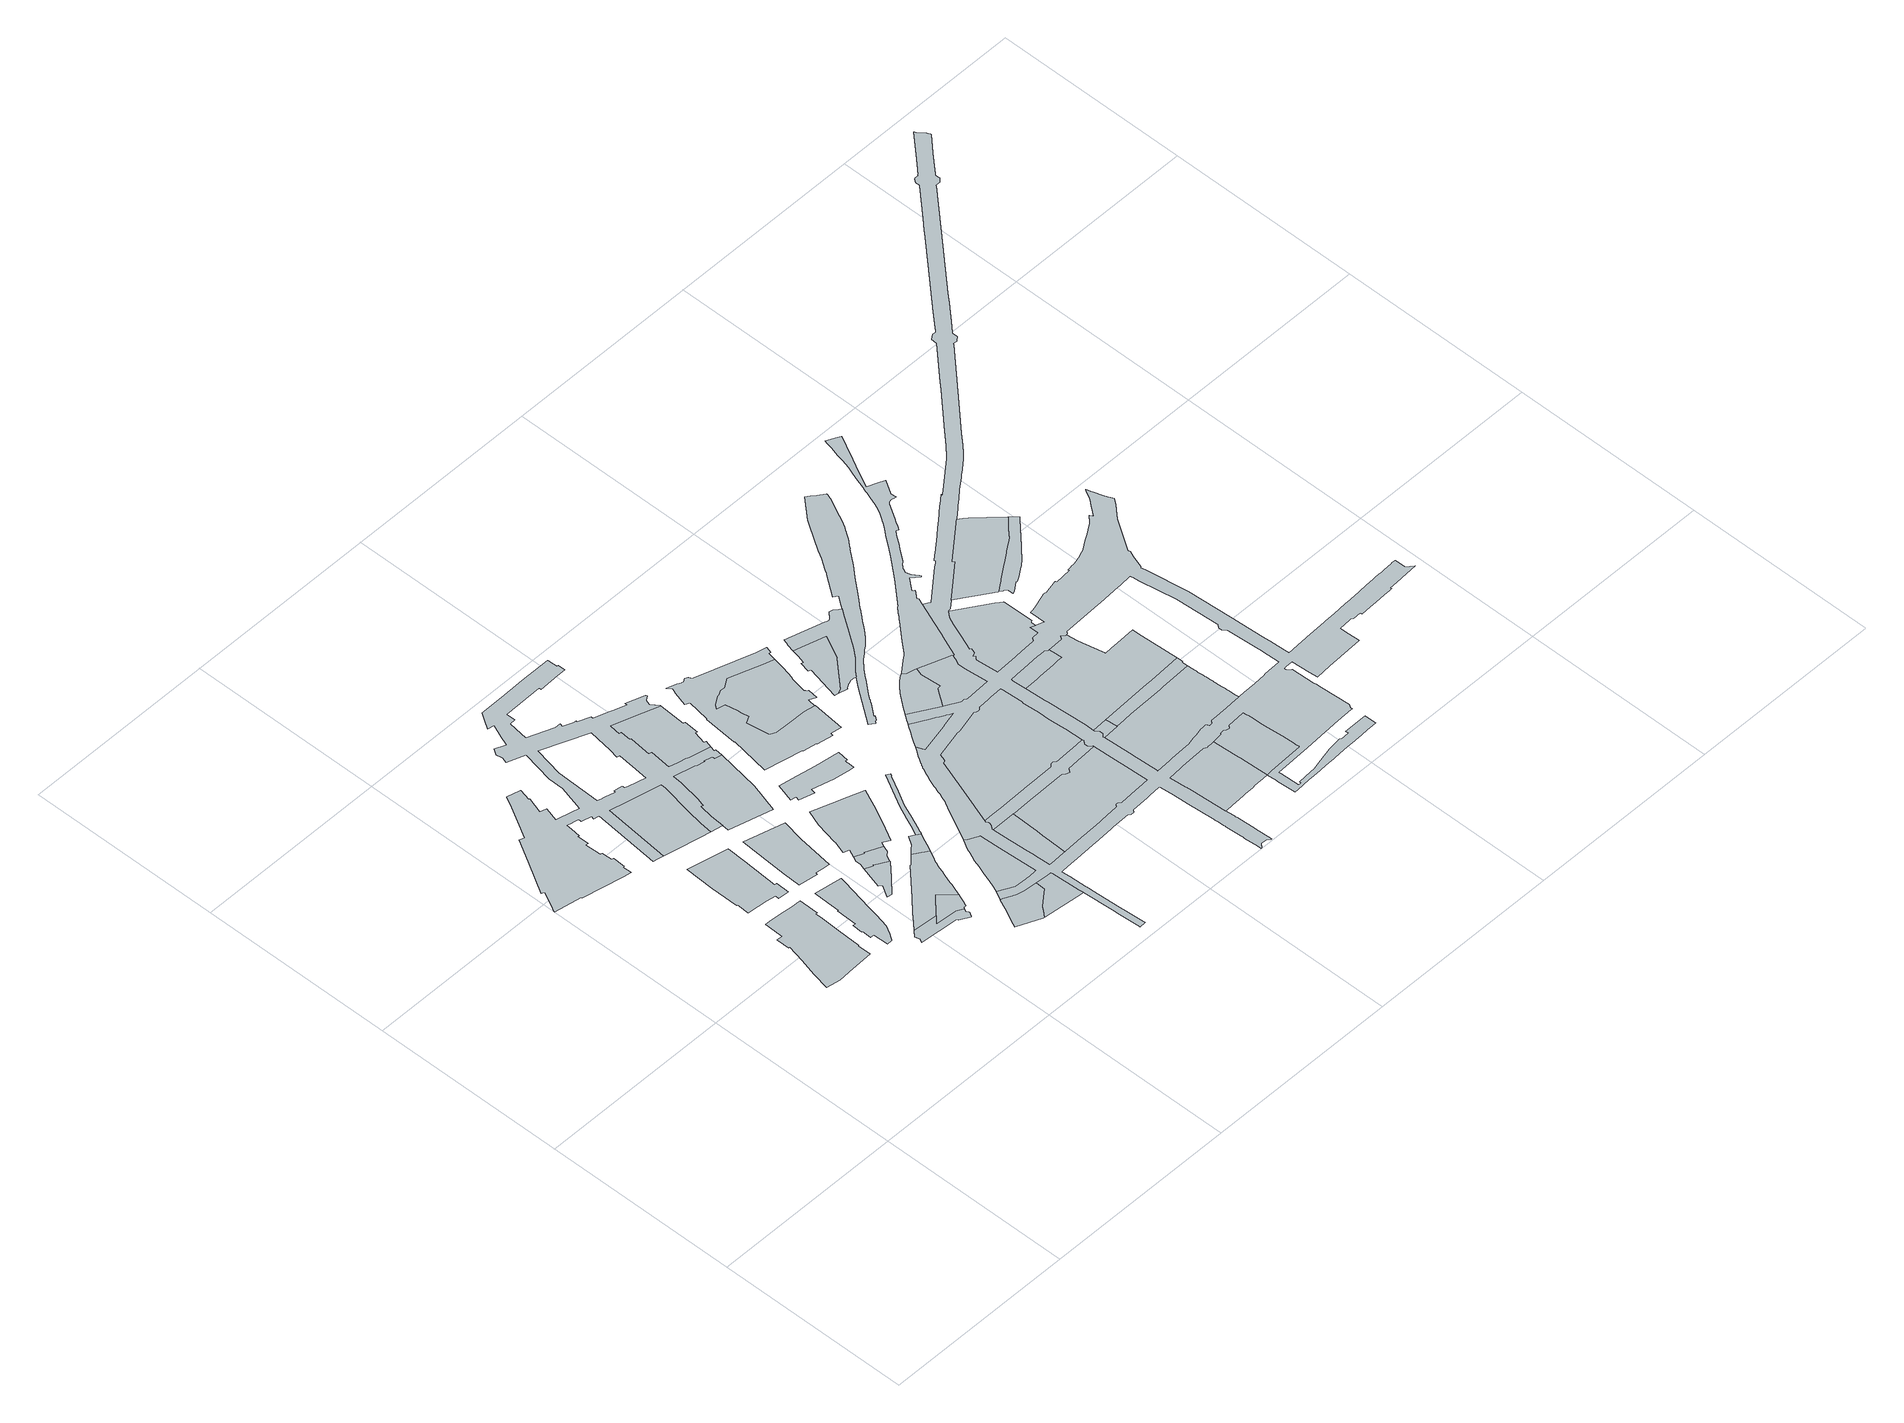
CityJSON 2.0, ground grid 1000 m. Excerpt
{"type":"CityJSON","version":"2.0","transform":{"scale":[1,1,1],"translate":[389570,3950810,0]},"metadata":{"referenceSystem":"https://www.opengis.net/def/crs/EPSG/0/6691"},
"CityObjects":{
"object1":{"type":"GenericCityObject","attributes":{"class":"10","urbanPlanType":"21","prefecture":"13","city":"13100"},"geometry":[{"type":"MultiSurface","lod":"0","boundaries":[[[0,1,2,3,4,5,6,7,8,9,10,11,12,13,14,15,16,17,18,19,20]]]}]},
"object2":{"type":"GenericCityObject","attributes":{"class":"10","urbanPlanType":"21","prefecture":"13","city":"13100"},"geometry":[{"type":"MultiSurface","lod":"0","boundaries":[[[21,22,23,24,25,26,27,28,29,30,31,32,33,34,35]]]}]},
"object3":{"type":"GenericCityObject","attributes":{"class":"10","urbanPlanType":"21","prefecture":"13","city":"13100"},"geometry":[{"type":"MultiSurface","lod":"0","boundaries":[[[36,37,38,39,40,41,42,43,44,45,46,47,48,49,50,51,52,53,54]]]}]},
"object4":{"type":"GenericCityObject","attributes":{"class":"10","urbanPlanType":"21","prefecture":"13","city":"13100"},"geometry":[{"type":"MultiSurface","lod":"0","boundaries":[[[55,56,57,58,59,60,61,62,63,64,65,66,67,68,69,70,71,72,73,74,75,76,77]]]}]},
"object5":{"type":"GenericCityObject","attributes":{"class":"10","urbanPlanType":"21","prefecture":"13","city":"13100"},"geometry":[{"type":"MultiSurface","lod":"0","boundaries":[[[78,79,80,81,82,83,84,85,86,87,88]]]}]},
"object6":{"type":"GenericCityObject","attributes":{"class":"10","urbanPlanType":"21","prefecture":"13","city":"13100"},"geometry":[{"type":"MultiSurface","lod":"0","boundaries":[[[89,90,91,92,93,94,95,96,97,98,99,100,101,102,103,104,105,106,107,108,109,110,111,112,113,114,115,116,117,118,119,120,121,122,123,124,125,126,127,128,129,130,131,132,133,134,135,136,137,138,139,140,141,142,143,144,145,146,147,148,149,150,151,152,153,154,155,156,85,84,83,82,81,80,79,78,88,157,158,159,160,161,162,163,164,165,166,167,168,169,170,171,172,173,174,175,176,177,178,179,180,181,182,183,184,185,186,187,188,189,190,191,192,193,194,195,196,197,198,199,200,201,202,203,204,205,206,207,208,209,210,211,212,213,214,215,216],[217,218,219,220,221,222,223,224,225,226,227,228,229,230,231,232,233,234,235,236]]]}]},
"object7":{"type":"GenericCityObject","attributes":{"class":"10","urbanPlanType":"21","prefecture":"13","city":"13100"},"geometry":[{"type":"MultiSurface","lod":"0","boundaries":[[[237,238,239,240,241,242,243,244,245,246]]]}]},
"object8":{"type":"GenericCityObject","attributes":{"class":"11","urbanPlanType":"21","prefecture":"13","city":"13100"},"geometry":[{"type":"MultiSurface","lod":"0","boundaries":[[[247,77,76,75,74,248,249,250,251,252,253,254,255,256,257,258]]]}]},
"object9":{"type":"GenericCityObject","attributes":{"class":"10","urbanPlanType":"21","prefecture":"13","city":"13100"},"geometry":[{"type":"MultiSurface","lod":"0","boundaries":[[[259,260,261,262,263,264,265,266,267,268,269,270,271]]]}]},
"object10":{"type":"GenericCityObject","attributes":{"class":"10","urbanPlanType":"21","prefecture":"13","city":"13100"},"geometry":[{"type":"MultiSurface","lod":"0","boundaries":[[[272,273,274,275,276,277,278,279,280,281,56,55,77,247,258,282,283,284,285,286,287,288,289,290,291,292,293,294,295,296]]]}]},
"object11":{"type":"GenericCityObject","attributes":{"class":"10","urbanPlanType":"21","prefecture":"13","city":"13100"},"geometry":[{"type":"MultiSurface","lod":"0","boundaries":[[[297,298,299,300,301,302,263,262,261,260,259,271,303,304,305]]]}]},
"object12":{"type":"GenericCityObject","attributes":{"class":"5","urbanPlanType":"21","prefecture":"13","city":"13100"},"geometry":[{"type":"MultiSurface","lod":"0","boundaries":[[[306,307,308,309,310,311,312,313,314,315,316,317,318,319,320,321,322,323,324,325,326,327,328,329,330,331,332,333,334,335,336,337,338,339,340,341]]]}]},
"object13":{"type":"GenericCityObject","attributes":{"class":"10","urbanPlanType":"21","prefecture":"13","city":"13100"},"geometry":[{"type":"MultiSurface","lod":"0","boundaries":[[[171,170,169,168,167,166,165,164,163,162,161,160,159,158,157,342,343,344,172]]]}]},
"object14":{"type":"GenericCityObject","attributes":{"class":"5","urbanPlanType":"21","prefecture":"13","city":"13100"},"geometry":[{"type":"MultiSurface","lod":"0","boundaries":[[[345,346,347,348,349,341,340,339,338,337,336,350,351,352]]]}]},
"object15":{"type":"GenericCityObject","attributes":{"class":"10","urbanPlanType":"21","prefecture":"13","city":"13100"},"geometry":[{"type":"MultiSurface","lod":"0","boundaries":[[[353,354,355,356,357,358,359,360,361,362,363,364,365,300,299,298,297,305]]]}]},
"object16":{"type":"GenericCityObject","attributes":{"class":"10","urbanPlanType":"21","prefecture":"13","city":"13100"},"geometry":[{"type":"MultiSurface","lod":"0","boundaries":[[[366,367,368,274,273,272,296,369,370,371,372,373]]]}]},
"object17":{"type":"GenericCityObject","attributes":{"class":"9","urbanPlanType":"21","prefecture":"13","city":"13100"},"geometry":[{"type":"MultiSurface","lod":"0","boundaries":[[[374,375,376,377,378,379,380,381,382,383,384,385,386,387,388,389,390,391,392,393,394,395,396,397,398,399,400,401,402,403,404,405,406,407,408]]]}]},
"object18":{"type":"GenericCityObject","attributes":{"class":"10","urbanPlanType":"21","prefecture":"13","city":"13100"},"geometry":[{"type":"MultiSurface","lod":"0","boundaries":[[[190,189,188,187,186,185,184,183,182,181,180,179,178,177,176,175,409,410,411,412,413,414,191]]]}]},
"object19":{"type":"GenericCityObject","attributes":{"class":"10","urbanPlanType":"21","prefecture":"13","city":"13100"},"geometry":[{"type":"MultiSurface","lod":"0","boundaries":[[[415,416,417,418,419,420,421,422,423,424,425,426,427,428,429,430,431,432]]]}]},
"object20":{"type":"GenericCityObject","attributes":{"class":"10","urbanPlanType":"21","prefecture":"13","city":"13100"},"geometry":[{"type":"MultiSurface","lod":"0","boundaries":[[[433,434,435,436,437,438,373,372,439,440,441,442,443,444,445,446,447,448]]]}]},
"object21":{"type":"GenericCityObject","attributes":{"class":"9","urbanPlanType":"21","prefecture":"13","city":"13100"},"geometry":[{"type":"MultiSurface","lod":"0","boundaries":[[[449,450,451,452,453,454,455,456,457,458,459,460,461,462,463,464,465,466,467,468,469,470,471]]]}]},
"object22":{"type":"GenericCityObject","attributes":{"class":"10","urbanPlanType":"21","prefecture":"13","city":"13100"},"geometry":[{"type":"MultiSurface","lod":"0","boundaries":[[[472,473,474,475,476,477,478,479,480,481,482,483,484,485,486,487,488,489,490,491,492,493,494,495,496,497,498,499,500,501,502,503,504,505,506,507,508,509,510,511,512,513,514,515,516,517,518,519,520,521,522,523,524]]]}]},
"object23":{"type":"GenericCityObject","attributes":{"class":"10","urbanPlanType":"21","prefecture":"13","city":"13100"},"geometry":[{"type":"MultiSurface","lod":"0","boundaries":[[[512,511,510,509,508,507,506,505,504,503,502,501,500,499,498,497,496,495,494,493,525,526,527,528,529,530,531,532,533,513]]]}]},
"object24":{"type":"GenericCityObject","attributes":{"class":"9","urbanPlanType":"21","prefecture":"13","city":"13100"},"geometry":[{"type":"MultiSurface","lod":"0","boundaries":[[[534,535,536,537,538,539,540,541,542,543,544,545,546,547,548,549,550,551,552,553,554,555,556,557,558,559,560,561,562,563,462,461,460,459,458,564,565,566,567,568,569,570,571,572,573,574,575,576]]]}]},
"object25":{"type":"GenericCityObject","attributes":{"class":"11","urbanPlanType":"21","prefecture":"13","city":"13100"},"geometry":[{"type":"MultiSurface","lod":"0","boundaries":[[[577,578,579,580,581,582,583,584,585,586,587,588,589,590,591,576,575,574,573,572,571,570,569,568,567,566,565,564,458,457,456,455,454,453,452,451,450,449,471]]]}]},
"object26":{"type":"GenericCityObject","attributes":{"class":"9","urbanPlanType":"21","prefecture":"13","city":"13100"},"geometry":[{"type":"MultiSurface","lod":"0","boundaries":[[[592,593,594,595,596,597,598,599,600,601,602,603,604,605,606,607,608,609,610,611,612,613,614,615,616,617,618,619,620,621,622,623,624,625,556,555,554,553,552,551,550,549,548,547,546,545,544,543,542,541,540,539,538]]]}]},
"object27":{"type":"GenericCityObject","attributes":{"class":"9","urbanPlanType":"21","prefecture":"13","city":"13100"},"geometry":[{"type":"MultiSurface","lod":"0","boundaries":[[[626,627,628,629,630,631,632,633,634,635,636,637,638,639,640,641,642,643]]]}]},
"object28":{"type":"GenericCityObject","attributes":{"class":"10","urbanPlanType":"21","prefecture":"13","city":"13100"},"geometry":[{"type":"MultiSurface","lod":"0","boundaries":[[[644,645,646,647,648,649,650,651,652,653,654,655]]]}]},
"object29":{"type":"GenericCityObject","attributes":{"class":"10","urbanPlanType":"21","prefecture":"13","city":"13100"},"geometry":[{"type":"MultiSurface","lod":"0","boundaries":[[[656,657,658,659,660,661,662,663,664,665,666,667,668,669,670,671,672,673,674,675,676,677,678,679,680,681,682,683,684]]]}]},
"object30":{"type":"GenericCityObject","attributes":{"class":"10","urbanPlanType":"21","prefecture":"13","city":"13100"},"geometry":[{"type":"MultiSurface","lod":"0","boundaries":[[[685,686,687,688,648,647,646,645,644,655,689,690,691,692,693,694,695,696,697,698,699,700,701,702,703,704,705,706,707,708,709,710,711,712,713,714,715,716,717,718,719]]]}]},
"object31":{"type":"GenericCityObject","attributes":{"class":"9","urbanPlanType":"21","prefecture":"13","city":"13100"},"geometry":[{"type":"MultiSurface","lod":"0","boundaries":[[[720,721,722,723,684,683,682,681,680,679,678,677,724,725,726,727,728,729,730,731,732,733,734,735,736]]]}]},
"object32":{"type":"GenericCityObject","attributes":{"class":"11","urbanPlanType":"21","prefecture":"13","city":"13100"},"geometry":[{"type":"MultiSurface","lod":"0","boundaries":[[[737,738,739,740,741,742,743,744,745,746,747,748,749,750,751,752,753,754,755,756,757,758,759,760,761,762,763,764,765,766,767,768,769,770,771,772,773]]]}]},
"object33":{"type":"GenericCityObject","attributes":{"class":"9","urbanPlanType":"21","prefecture":"13","city":"13100"},"geometry":[{"type":"MultiSurface","lod":"0","boundaries":[[[774,775,776,777,778,779,780,781,782]]]}]},
"object34":{"type":"GenericCityObject","attributes":{"class":"5","urbanPlanType":"21","prefecture":"13","city":"13100"},"geometry":[{"type":"MultiSurface","lod":"0","boundaries":[[[783,784,785,786,787,788,789,790,791,792,793,794,795,713,712,711,710,709,708,707,706,796,797,798,799,800,801,802,803,804,805,806,807,808,809,810,811,812,813,814,815,816,817,818,819,820,821,822,823,824,825,826,827,828,829,830,831,832,833,834,835,836,837,838,839,840,841,842,843,844,845,846,847,848,849,850,851,852,853,854,855,856,857,858,859,860,861,862,863,864,865,866]]]}]},
"object35":{"type":"GenericCityObject","attributes":{"class":"10","urbanPlanType":"21","prefecture":"13","city":"13100"},"geometry":[{"type":"MultiSurface","lod":"0","boundaries":[[[867,868,869,870,871,872,873,874,875,876,877,878,879,880,881,882,883,884,885,886,887,888]]]}]},
"object36":{"type":"GenericCityObject","attributes":{"class":"11","urbanPlanType":"21","prefecture":"13","city":"13100"},"geometry":[{"type":"MultiSurface","lod":"0","boundaries":[[[889,890,891,892,893,894,895,896,897,898,899,900,901,902,903,904,905,906,907,908,909,910,911,912,913,914,915,782,781,916,917,918,919,920,921,922,923,924,925,926,927,928,929,930,931,932,933,934,935,936]]]}]},
"object37":{"type":"GenericCityObject","attributes":{"class":"9","urbanPlanType":"21","prefecture":"13","city":"13100"},"geometry":[{"type":"MultiSurface","lod":"0","boundaries":[[[937,938,939,940,941,942,943,944,945,946,947,948,949,950,951,952,953,954,955,956,957,958,959,773,772,771,770,769,768]]]}]},
"object38":{"type":"GenericCityObject","attributes":{"class":"11","urbanPlanType":"21","prefecture":"13","city":"13100"},"geometry":[{"type":"MultiSurface","lod":"0","boundaries":[[[960,961,962,963,964,965,775,774,782,915,914,913,912,911,910,909]]]}]},
"object39":{"type":"GenericCityObject","attributes":{"class":"11","urbanPlanType":"21","prefecture":"13","city":"13100"},"geometry":[{"type":"MultiSurface","lod":"0","boundaries":[[[966,967,968,969,970,888,887,886,885,884,883,882,881,880,879,878,877,971,972,973,776,775,965,964,963,962,974,975,976,977,978,979,980,981,982,983,984]]]}]},
"object40":{"type":"GenericCityObject","attributes":{"class":"11","urbanPlanType":"21","prefecture":"13","city":"13100"},"geometry":[{"type":"MultiSurface","lod":"0","boundaries":[[[985,986,987,988,989,990,991,992,993,994,995,996,997,998,999,1000,1001,1002,1003,1004,1005,1006,1007,1008,1009,1010,1011,1012,1013,1014,1015,1016,1017,1018,1019,1020,1021]]]}]},
"object41":{"type":"GenericCityObject","attributes":{"class":"5","urbanPlanType":"21","prefecture":"13","city":"13100"},"geometry":[{"type":"MultiSurface","lod":"0","boundaries":[[[1022,1023,1024,1025,1026,1027,1028,1029,1030,1031,1032,1033,1034,1035,1036,1037,1038,1039,1040,1041,1042,1043,1044,1045,1046,1047,1048,1049,1050,1051,1052,1053,1054,1055,1056,1057,1058,1059,1060,1061,1062,1063,1064,1065,1066,1067,1068,1069,1070,1071,1072,1073,658,657,656,684,723,722,721,720,736,1074,1075,1076,1077,1078,1079,1080,1081,1082,1083,1084,1085,1086,1087,1088,1089,1090,1091,1092,1093,1094,1095,1096,1097,1098,1099,1100,1101,1102,1103,1104,1105,1106,1107,1108,1109,1110,1111,1112,1113,1114,1115,1116,1117,1118,1119,1120,1121,1122,1123,1124,1125,1126,1127,1128,1129,1130,1131,1132,1133,1134,1135,1136,1137,1138,1139,1140,1141,1142,1143,1144,1145,1146,1147]]]}]},
"object42":{"type":"GenericCityObject","attributes":{"class":"11","urbanPlanType":"21","prefecture":"13","city":"13100"},"geometry":[{"type":"MultiSurface","lod":"0","boundaries":[[[1148,1149,1150,1151,1152,1153,1154,1155,1156,1157,1158,1159,1160,1161,1162,1163,1164,1165,1166,1167,1168,1169,1170,1171,1172,1173,1174,1175,1176,1177,1178,1179,1180,1181,1182,1183,1184,1185,1186,1187,1188]]]}]},
"object43":{"type":"GenericCityObject","attributes":{"class":"9","urbanPlanType":"21","prefecture":"13","city":"13100"},"geometry":[{"type":"MultiSurface","lod":"0","boundaries":[[[1189,1188,1187,1186,1185,1184,1183,1182,1181,1180,1179,1178,1177,1176,1175,1174,1173,1172,1171,1190,1191,1192,1193,1194,1195,1196,1197,1198,1199,1200,1201,1202,1203,1204,1205,1206,1207,1208,1209,1210,1211,1212,1213]]]}]},
"object44":{"type":"GenericCityObject","attributes":{"class":"10","urbanPlanType":"21","prefecture":"13","city":"13100"},"geometry":[{"type":"MultiSurface","lod":"0","boundaries":[[[1214,1215,1216,1217,1218,1219,1220,1221,1222,1223,1224,1225,1226,1227,1228,1229,1230,1231,1232,1233,1234,1235,1236,1237,1238,1239,1240,1241,1242,1243,1244,1245,1246,1247,1248,1249,1250,1251,1252,1253,1254,1255,1256,1257,1258,1259,1260,1261,1262,1263,1264,1265,1266,1267,1268,1269,1270,1271,1272,1273,1274,1275,1276,1277,1278,1279,1280,1281,1282,1283,1284,1285,1286,1287,1288,1289,1290,1291,1292,1293,1294,1295,1296,1297,1298,1299,1081,1080,1079,1078,1077,1076,1075,1074,736,735,734,733,732,731,730,729,728,727,726,725,724,677,676,1300,1301,1302,1303,638,637,636,635,634,633,632,631,630,629,628,627,626,643,1304,1305,1306,1307,1308,1309,1310,1311,1312,1313,1314,1315,1316,1317,1318,1319,1320,1321,1322,1323,1324,1325,1326,1327,1328,1329,1330,1331,1332,1333,1334,1335,390,389,388,387,386,385,384,383,382,381,380,379,378,377,376,375,374,408,1336,1337,325,324,323,322,321,320,319,318,317,316,315,314,313,312,311,310,309,308,307,306,341,349,348,347,346,345,352,1338,1339,1340,1341,1342,1343,1344,1345,1346,1347,1348,1349,1350,1351,1352,1353,1354,1355,1356,1357,1358,1359,1360,1361,1362,1363,1364,1365,1366,1367,1368,1369,1370,1371,1372,1373,1374,1375,1376,1377,1378,1379,1380,1381,1382,1383,1384,1385,1386,1387,1388,1389,1390,1391,1392,1393,1394,1395,1396,1397,1398,1399,1400,1401,1402,1403,1404,1405,1406,754,753,752,751,750,749,748,747,746,745,744,743,742,741,740,739,738,737,773,959,958,957,956,955,954,953,952,951,950,949,948,947,946,945,944,943,942,941,940,939,938,937,768,1407,1408,1409,1410,1411,1412,1413,1414,1415,1416,1417,1418,1419,1420,1421,1422,1423,1424,1425,1426,1427,1428,1429,1430,1431,1432,1433,1434,1435,1436,1437,1438,1439,1440,1441,1442,1443,1444,1445,1446,1447,1448,1449,1450,1451,1452,1453,1454,1455,1456,1457,1458,1459,1460,1461,1462,1463,1464,1465,1466,1467,1468,1469,1470,1471,1472,1473,1474,1475,1476,1477,1478,1479,1480,1481,1482,1483,1484,1485,1486,1487,1488,1489,1490,1491,1492,1493,1494,1495,1496,1497,1498,1499,1500,1501,1502,1503,1504,1505,1506,1507,1508,1509,1510,1511,1512,1513,1514,1515,1516,1517,1518,1519,1520,1521,1522,1523,1524,1525,1526,1527,1528,1529,1530,1531,1532,1533,1534,1535,1536,1537,1538,1539,1540,1541,1542,1543,1544,1545,1546,1547,1548,1549,1550,1551,1552,1553,1554,1555,1556,1557,1558,1559,1560,1561,1562,1563,1564,1565,1566,1567,1568,1569,1570,1571,1572,1573,1574,1575,1576,1577,1578,1579,1580,1581,1582,1583,1584,1585,1586,1587,1588,1589,1021,1020,1019,1018,1017,1016,1015,1014,1013,1012,1011,1010,1009,1008,1007,1006,1005,1004,1003,1002,1001,1000,999,998,997,996,995,994,993,992,991,1590,1591,1592,1167,1166,1165,1164,1163,1162,1161,1160,1159,1158,1157,1156,1155,1154,1593,1594,1595,1596,1597,1598,1599,1600,1601,1602,1603,1604,1605,1606,1607,1608,1609,1610,1611,1612,1613,1614,1615,1616,1617,1618,1619,1620,1621,1622,1623,1624,1625,1626,1627,1628,1629,1630,1631,1632,1633,1634,1635,1636,1637,1638,1639,1640,1641,1642,1643,1644,1645,1646,1647,1648,1649,1650,1651,1652,1653,1654,1655,1656,1657,1658,1659,1660,1661],[1662,1663,1664,1665,1666,1667,1668,1669,1670,1671,1672,1673,1674,1675,1676,1677,1678,1679,1680,1681,1682,1683,1684,1685,1686,1687,1688,1689,1690,1691,1692,936,935,934,933,932,931,930,929,928,927,926,925,924,923,922,921,920,919,918,917,916,781,780,779,778,777,776,973,972,971,877,876,875,874,873,872,871,870,869,868,867,888,970,969,968,967,966,984],[591,590,589,588,587,586,585,584,583,582,581,580,579,578,577,471,470,469,468,467,466,465,464,463,462,563,562,561,560,559,558,557,556,625,624,623,622,621,620,619,618,617,616,615,614,613,612,611,610,609,608,607,606,605,604,603,602,601,600,599,598,597,596,595,594,593,592,538,537,536,535,534,576]]]}]}
},
"vertices":[
[709,1224,0],[658,1228,0],[598,1233,0],[562,1236,0],[560,1137,0],[531,1139,0],[529,1072,0],[536,1072,0],[515,980,0],[492,888,0],[471,797,0],[543,784,0],[629,790,0],[741,796,0],[739,865,0],[743,865,0],[747,988,0],[751,1083,0],[752,1122,0],[758,1121,0],[761,1220,0],
[567,1696,0],[559,1544,0],[558,1400,0],[564,1399,0],[561,1335,0],[617,1329,0],[663,1324,0],[711,1318,0],[710,1297,0],[764,1294,0],[767,1363,0],[756,1364,0],[762,1478,0],[767,1549,0],[772,1649,0],
[836,1204,0],[834,1128,0],[833,1066,0],[828,1066,0],[825,959,0],[811,959,0],[809,909,0],[813,908,0],[811,860,0],[831,859,0],[833,781,0],[861,782,0],[869,796,0],[881,815,0],[906,857,0],[921,930,0],[933,984,0],[969,1159,0],[974,1184,0],
[993,750,0],[966,752,0],[941,726,0],[945,713,0],[950,700,0],[938,681,0],[1136,664,0],[1141,656,0],[1190,629,0],[1191,631,0],[1203,651,0],[1203,652,0],[1203,653,0],[1203,654,0],[1203,655,0],[1203,656,0],[1202,657,0],[1196,666,0],[1197,667,0],[1204,682,0],[1170,698,0],[1057,708,0],[1092,741,0],
[800,1840,0],[814,1923,0],[847,2085,0],[849,2111,0],[768,2128,0],[682,2147,0],[590,2168,0],[555,1821,0],[621,1808,0],[739,1783,0],[794,1771,0],
[1053,2902,0],[1047,2902,0],[1045,2955,0],[887,2953,0],[756,2950,0],[633,2950,0],[609,2911,0],[582,2869,0],[615,2861,0],[588,2795,0],[569,2746,0],[515,2769,0],[497,2740,0],[504,2708,0],[495,2679,0],[583,2647,0],[548,2480,0],[546,2401,0],[513,2269,0],[476,2278,0],[470,2280,0],[440,2287,0],[433,2289,0],[395,2299,0],[415,2370,0],[382,2379,0],[407,2462,0],[403,2463,0],[418,2523,0],[351,2541,0],[319,2483,0],[278,2409,0],[227,2323,0],[204,2331,0],[132,2206,0],[43,2053,0],[57,2046,0],[25,1985,0],[23,1977,0],[6,1945,0],[3,1938,0],[142,1913,0],[142,1909,0],[349,1865,0],[390,1857,0],[390,1903,0],[396,1902,0],[400,1967,0],[389,1969,0],[389,2022,0],[377,2023,0],[377,2044,0],[376,2080,0],[376,2107,0],[388,2105,0],[388,2164,0],[394,2162,0],[400,2215,0],[403,2244,0],[430,2237,0],[434,2236,0],[464,2229,0],[462,2214,0],[514,2202,0],[510,2185,0],[536,2179,0],[501,1833,0],[529,1827,0],[854,1759,0],[860,1832,0],[872,1903,0],[883,1900,0],[892,1937,0],[894,1936,0],[914,2057,0],[919,2107,0],[1025,2080,0],[1035,2077,0],[1072,2068,0],[1073,2073,0],[1110,2064,0],[1116,2062,0],[1114,2050,0],[1149,2042,0],[1154,2079,0],[1146,2081,0],[1152,2106,0],[1092,2121,0],[1086,2122,0],[1047,2132,0],[1032,2136,0],[998,2144,0],[995,2145,0],[945,2157,0],[957,2268,0],[943,2271,0],[955,2385,0],[948,2387,0],[953,2441,0],[943,2442,0],[949,2501,0],[1098,2451,0],[1181,2424,0],[1181,2427,0],[1154,2466,0],[1161,2490,0],[1182,2505,0],[1182,2513,0],[1088,2544,0],[1087,2533,0],[1024,2553,0],[1005,2561,0],[931,2585,0],[932,2596,0],[870,2621,0],[872,2626,0],[859,2626,0],[807,2647,0],[812,2664,0],[784,2664,0],[654,2717,0],[668,2820,0],[698,2821,0],[697,2866,0],[903,2871,0],[903,2860,0],[1009,2863,0],[1054,2864,0],[833,2186,0],[797,2195,0],[791,2197,0],[745,2209,0],[731,2213,0],[731,2228,0],[686,2234,0],[684,2225,0],[683,2225,0],[634,2238,0],[628,2239,0],[615,2242,0],[596,2247,0],[603,2473,0],[635,2625,0],[865,2532,0],[847,2408,0],[835,2356,0],[850,2352,0],[842,2274,0],
[999,1275,0],[1025,1466,0],[1047,1577,0],[845,1630,0],[836,1489,0],[829,1377,0],[825,1288,0],[923,1274,0],[923,1284,0],[981,1277,0],
[1179,826,0],[1207,687,0],[1208,689,0],[1216,689,0],[1220,689,0],[1221,691,0],[1223,694,0],[1232,715,0],[1239,734,0],[1242,741,0],[1244,747,0],[1247,756,0],
[1186,1101,0],[1127,1135,0],[1124,1137,0],[1122,1133,0],[1082,1150,0],[1067,1099,0],[1049,1039,0],[1064,1027,0],[1030,969,0],[1053,963,0],[1124,1034,0],[1189,1099,0],[1188,1100,0],
[1330,1027,0],[1318,1036,0],[1279,1061,0],[1234,1018,0],[1230,1022,0],[1168,958,0],[1163,954,0],[1097,886,0],[1039,827,0],[997,784,0],[1252,769,0],[1263,800,0],[1269,818,0],[1272,828,0],[1280,853,0],[1288,875,0],[1296,898,0],[1303,919,0],[1307,932,0],[1311,941,0],[1316,952,0],[1321,963,0],[1329,978,0],[1339,999,0],[1348,1017,0],
[1200,1194,0],[1151,1216,0],[1149,1211,0],[1102,1231,0],[1090,1203,0],[1090,1179,0],[1201,1131,0],[1221,1147,0],[1234,1178,0],
[1452,568,0],[1447,569,0],[1442,570,0],[1440,570,0],[1437,570,0],[1435,571,0],[1432,571,0],[1427,573,0],[1423,574,0],[1422,574,0],[1418,575,0],[1417,575,0],[1413,577,0],[1412,577,0],[1410,578,0],[1408,579,0],[1403,581,0],[1398,583,0],[1359,602,0],[1346,607,0],[1339,592,0],[1330,573,0],[1322,557,0],[1300,508,0],[1292,493,0],[1286,480,0],[1281,470,0],[1276,461,0],[1272,454,0],[1396,401,0],[1399,400,0],[1425,432,0],[1439,451,0],[1480,483,0],[1518,513,0],[1522,563,0],
[851,1725,0],[1069,1668,0],[1113,1819,0],
[1618,383,0],[1616,403,0],[1606,550,0],[1606,558,0],[1591,557,0],[1404,399,0],[1611,379,0],[1618,379,0],
[1244,1201,0],[1279,1181,0],[1330,1275,0],[1376,1371,0],[1415,1457,0],[1340,1484,0],[1264,1509,0],[1163,1544,0],[1136,1464,0],[1109,1348,0],[1111,1347,0],[1090,1281,0],[1119,1270,0],
[1348,1140,0],[1320,1097,0],[1302,1083,0],[1360,1040,0],[1375,1072,0],[1387,1096,0],[1395,1113,0],[1374,1125,0],
[1445,614,0],[1507,611,0],[1518,610,0],[1520,610,0],[1533,610,0],[1561,612,0],[1572,612,0],[1561,814,0],[1556,921,0],[1546,926,0],[1544,927,0],[1509,945,0],[1498,951,0],[1496,952,0],[1495,953,0],[1493,954,0],[1492,955,0],[1491,954,0],[1490,953,0],[1482,939,0],[1474,925,0],[1465,907,0],[1456,885,0],[1447,865,0],[1438,843,0],[1430,820,0],[1429,817,0],[1421,794,0],[1409,758,0],[1400,731,0],[1393,709,0],[1384,687,0],[1384,686,0],[1374,663,0],[1369,652,0],
[1162,2144,0],[1150,2147,0],[1166,2212,0],[1177,2209,0],[1182,2283,0],[1172,2285,0],
[1376,1708,0],[1280,1725,0],[1187,1741,0],[1161,1651,0],[1188,1645,0],[1183,1625,0],[1260,1603,0],[1265,1628,0],[1375,1600,0],[1450,1587,0],[1479,1583,0],[1482,1602,0],[1481,1605,0],[1482,1614,0],[1480,1614,0],[1483,1636,0],[1493,1634,0],[1500,1689,0],
[1540,1455,0],[1480,1344,0],[1450,1289,0],[1439,1264,0],[1419,1219,0],[1400,1174,0],[1396,1113,0],[1405,1135,0],[1406,1138,0],[1421,1172,0],[1442,1220,0],[1467,1277,0],[1507,1350,0],[1552,1432,0],[1553,1432,0],[1560,1445,0],
[1736,620,0],[1737,646,0],[1738,678,0],[1738,689,0],[1739,730,0],[1741,766,0],[1742,808,0],[1743,852,0],[1744,894,0],[1745,906,0],[1738,906,0],[1632,904,0],[1631,904,0],[1622,904,0],[1626,815,0],[1629,751,0],[1630,734,0],[1633,691,0],[1633,674,0],[1638,592,0],[1647,593,0],[1726,597,0],[1735,597,0],
[1339,2451,0],[1321,2459,0],[1270,2476,0],[1286,2453,0],[1285,2450,0],[1276,2426,0],[1255,2355,0],[1279,2346,0],[1261,2229,0],[1255,2228,0],[1242,2054,0],[1245,2054,0],[1212,1849,0],[1404,1809,0],[1403,1804,0],[1473,1793,0],[1473,1788,0],[1554,1775,0],[1555,1789,0],[1613,1782,0],[1629,1948,0],[1627,1949,0],[1575,1957,0],[1474,1958,0],[1404,1961,0],[1373,1975,0],[1365,2032,0],[1357,2093,0],[1392,2111,0],[1385,2148,0],[1382,2170,0],[1371,2227,0],[1326,2238,0],[1343,2259,0],[1385,2287,0],[1394,2289,0],[1418,2301,0],[1440,2298,0],[1487,2328,0],[1663,2270,0],[1683,2263,0],[1707,2256,0],[1716,2298,0],[1726,2295,0],[1734,2326,0],[1704,2335,0],[1685,2339,0],[1395,2433,0],[1389,2435,0],[1380,2453,0],[1366,2458,0],[1348,2449,0],[1342,2450,0],
[1632,1991,0],[1669,1976,0],[1675,2028,0],[1670,2029,0],[1664,2037,0],[1659,2038,0],[1676,2121,0],[1680,2132,0],[1695,2195,0],
[2264,928,0],[2247,942,0],[2247,964,0],[2259,978,0],[2259,985,0],[2198,982,0],[2181,981,0],[2091,977,0],[2081,987,0],[2066,986,0],[2055,975,0],[1968,972,0],[1966,972,0],[1952,972,0],[1887,971,0],[1885,971,0],[1884,971,0],[1847,970,0],[1794,969,0],[1737,968,0],[1685,967,0],[1646,966,0],[1635,966,0],[1632,958,0],[1639,949,0],[1640,948,0],[1640,947,0],[1635,928,0],[1633,924,0],[1621,912,0],[1754,906,0],[1795,907,0],[1854,908,0],[1871,909,0],[2006,911,0],[2057,913,0],[2068,902,0],[2084,895,0],[2096,911,0],[2099,915,0],[2186,920,0],[2203,920,0],[2264,924,0],
[1741,597,0],[1843,602,0],[1858,603,0],[1963,608,0],[1978,609,0],[2074,614,0],[2084,627,0],[2099,626,0],[2110,616,0],[2202,621,0],[2217,622,0],[2277,625,0],[2271,768,0],[2271,783,0],[2264,923,0],
[2258,1010,0],[2258,1011,0],[2257,1032,0],[2254,1081,0],[2252,1119,0],[2249,1166,0],[2248,1200,0],[2247,1228,0],[2245,1261,0],[2243,1307,0],[2242,1317,0],[2245,1322,0],[2238,1429,0],[2238,1439,0],[2176,1436,0],[2159,1435,0],[2106,1433,0],[2101,1433,0],[2099,1432,0],[2088,1422,0],[2088,1421,0],[2079,1420,0],[2074,1421,0],[2071,1422,0],[2062,1429,0],[1943,1400,0],[1927,1397,0],[1784,1363,0],[1781,1351,0],[1778,1344,0],[1776,1338,0],[1773,1326,0],[1760,1324,0],[1706,1169,0],
[1758,1443,0],[1759,1442,0],[1763,1433,0],[1910,1468,0],[1926,1472,0],[1996,1488,0],[1983,1495,0],[1971,1502,0],[1966,1505,0],[1935,1522,0],[1930,1525,0],[1910,1536,0],[1820,1586,0],[1812,1574,0],[1795,1548,0],[1777,1521,0],[1762,1499,0],[1745,1472,0],
[1770,1934,0],[1891,2067,0],[1894,2066,0],[1953,2186,0],[1797,2231,0],[1789,2197,0],[1779,2154,0],[1767,2158,0],[1756,2106,0],[1769,2102,0],[1729,1928,0],[1747,1924,0],
[2071,1781,0],[2031,1789,0],[2011,1806,0],[2010,1805,0],[2002,1800,0],[1995,1795,0],[1987,1789,0],[1980,1784,0],[1973,1778,0],[1965,1772,0],[1956,1763,0],[1945,1752,0],[1938,1744,0],[1929,1734,0],[1919,1721,0],[1903,1701,0],[1879,1669,0],[1866,1652,0],[1855,1637,0],[1853,1634,0],[1852,1633,0],[1995,1551,0],[1999,1557,0],[2007,1567,0],[2036,1609,0],[2056,1636,0],[2073,1638,0],[2067,1745,0],[2078,1778,0],
[2010,2247,0],[1816,2303,0],[1808,2272,0],[1806,2272,0],[1794,1914,0],[1796,1917,0],[1802,1921,0],[1811,1927,0],[1814,1928,0],[1817,1930,0],[1822,1931,0],[1825,1932,0],[1828,1933,0],[1834,1935,0],[1838,1936,0],[1842,1936,0],[1845,1937,0],[1847,1937,0],[1854,1936,0],[1858,1936,0],[1866,1935,0],[1870,1934,0],[1891,1960,0],[1948,2012,0],[1985,2061,0],[2014,2102,0],[2050,2152,0],[2088,2208,0],[2116,2246,0],[2093,2263,0],[2085,2269,0],[2065,2275,0],[2040,2248,0],[2030,2241,0],[2020,2244,0],
[2236,1722,0],[2231,1724,0],[2107,1768,0],[2105,1769,0],[2000,1548,0],[2065,1512,0],[2071,1509,0],[2081,1511,0],[2089,1513,0],[2098,1505,0],[2102,1505,0],[2231,1511,0],[2219,1634,0],[2217,1671,0],[2225,1684,0],[2228,1689,0],[2241,1720,0],
[2614,569,0],[2613,569,0],[2600,569,0],[2591,568,0],[2575,576,0],[2549,575,0],[2534,574,0],[2441,569,0],[2429,568,0],[2426,568,0],[2353,564,0],[2361,479,0],[2361,478,0],[2364,431,0],[2365,422,0],[2365,414,0],[2365,408,0],[2375,260,0],[2382,260,0],[2388,260,0],[2413,262,0],[2417,262,0],[2442,263,0],[2458,264,0],[2500,267,0],[2506,267,0],[2550,269,0],[2566,270,0],[2585,272,0],[2606,273,0],[2618,273,0],[2647,275,0],[2644,342,0],[2640,426,0],[2639,434,0],[2635,499,0],[2632,571,0],
[2413,976,0],[2412,992,0],[2332,988,0],[2332,981,0],[2346,969,0],[2347,947,0],[2333,932,0],[2334,926,0],[2416,930,0],
[2511,2782,0],[2501,2789,0],[2479,2805,0],[2391,2704,0],[2372,2674,0],[2293,2551,0],[2270,2510,0],[2232,2453,0],[2220,2435,0],[2216,2430,0],[2138,2323,0],[2160,2307,0],[2127,2262,0],[1832,1888,0],[1703,1708,0],[1729,1690,0],[1739,1702,0],[1744,1699,0],[1759,1720,0],[1756,1722,0],[1755,1721,0],[1754,1723,0],[1799,1782,0],[1806,1792,0],[1808,1794,0],[1813,1801,0],[1811,1802,0],[1831,1829,0],[1878,1884,0],[1900,1912,0],[1913,1928,0],[1926,1942,0],[1926,1943,0],[1929,1946,0],[1931,1948,0],[1939,1957,0],[1951,1969,0],[1964,1981,0],[1976,1991,0],[1988,2000,0],[2002,2011,0],[2016,2021,0],[2024,2027,0],[2032,2034,0],[2036,2037,0],[2042,2043,0],[2049,2050,0],[2058,2059,0],[2080,2082,0],[2102,2107,0],[2110,2118,0],[2123,2136,0],[2139,2154,0],[2167,2190,0],[2169,2193,0],[2202,2232,0],[2223,2257,0],[2265,2306,0],[2285,2331,0],[2287,2333,0],[2332,2385,0],[2391,2459,0],[2392,2459,0],[2399,2469,0],[2402,2472,0],[2409,2480,0],[2414,2488,0],[2420,2492,0],[2422,2494,0],[2433,2511,0],[2434,2513,0],[2438,2519,0],[2443,2527,0],[2449,2536,0],[2451,2538,0],[2459,2549,0],[2466,2560,0],[2485,2592,0],[2517,2659,0],[2537,2700,0],[2547,2721,0],[2553,2737,0],[2554,2739,0],[2557,2749,0],
[2535,1442,0],[2533,1444,0],[2527,1453,0],[2526,1454,0],[2502,1453,0],[2485,1452,0],[2393,1447,0],[2376,1446,0],[2308,1442,0],[2308,1432,0],[2312,1363,0],[2328,1364,0],[2343,1364,0],[2367,1366,0],[2382,1366,0],[2406,1368,0],[2450,1370,0],[2491,1372,0],[2523,1374,0],[2546,1375,0],[2544,1411,0],[2542,1442,0],
[2893,674,0],[2892,690,0],[2890,730,0],[2889,738,0],[2889,746,0],[2887,771,0],[2887,774,0],[2886,794,0],[2886,798,0],[2885,799,0],[2885,815,0],[2884,825,0],[2883,851,0],[2882,857,0],[2882,868,0],[2880,890,0],[2880,898,0],[2879,905,0],[2878,934,0],[2878,937,0],[2877,952,0],[2719,944,0],[2699,943,0],[2530,937,0],[2514,936,0],[2468,933,0],[2465,933,0],[2341,787,0],[2341,770,0],[2347,631,0],[2347,629,0],[2425,633,0],[2440,634,0],[2531,639,0],[2546,640,0],[2551,640,0],[2589,651,0],[2609,652,0],[2644,661,0],[2664,662,0],[2681,663,0],[2689,648,0],[2704,650,0],[2715,663,0],[2730,662,0],[2811,666,0],[2845,668,0],[2893,671,0],
[2657,275,0],[2678,277,0],[2859,286,0],[2859,291,0],[2858,303,0],[2858,308,0],[2857,315,0],[2854,381,0],[2850,437,0],[2847,477,0],[2845,511,0],[2844,540,0],[2842,568,0],[2840,581,0],[2839,594,0],[2746,589,0],[2734,574,0],[2719,576,0],[2709,586,0],[2688,583,0],[2687,582,0],[2684,575,0],[2649,574,0],
[2875,983,0],[2880,984,0],[2879,1015,0],[2715,1006,0],[2695,1005,0],[2684,1005,0],
[2649,1449,0],[2647,1450,0],[2634,1462,0],[2626,1449,0],[2624,1446,0],[2318,1256,0],[2319,1241,0],[2332,1032,0],[2873,1154,0],[2871,1212,0],[2868,1263,0],[2820,1261,0],[2794,1259,0],[2732,1256,0],[2692,1254,0],[2691,1263,0],[2689,1276,0],[2664,1390,0],[2657,1449,0],
[2607,1607,0],[2616,1615,0],[2615,1774,0],[2587,1792,0],[2584,1795,0],[2421,1903,0],[2414,1907,0],[2393,1880,0],[2389,1874,0],[2375,1840,0],[2368,1822,0],[2357,1795,0],[2346,1766,0],[2333,1734,0],[2316,1692,0],[2324,1689,0],[2316,1668,0],[2313,1661,0],[2312,1659,0],[2298,1655,0],[2303,1643,0],[2302,1642,0],[2294,1634,0],[2290,1629,0],[2301,1515,0],[2372,1519,0],[2389,1520,0],[2485,1525,0],[2502,1526,0],[2533,1528,0],[2540,1538,0],[2543,1543,0],[2581,1546,0],[2581,1553,0],[2581,1592,0],[2602,1585,0],[2607,1583,0],
[2826,2937,0],[2790,2955,0],[2775,2962,0],[2773,2951,0],[2764,2915,0],[2752,2867,0],[2743,2831,0],[2732,2786,0],[2719,2749,0],[2708,2720,0],[2698,2690,0],[2689,2661,0],[2687,2657,0],[2681,2638,0],[2677,2627,0],[2664,2590,0],[2663,2588,0],[2660,2579,0],[2653,2558,0],[2648,2543,0],[2633,2515,0],[2626,2504,0],[2613,2483,0],[2605,2471,0],[2593,2453,0],[2576,2431,0],[2546,2392,0],[2512,2347,0],[2478,2304,0],[2458,2279,0],[2394,2203,0],[2289,2083,0],[2287,2082,0],[2285,2083,0],[2284,2082,0],[2265,2059,0],[2247,2038,0],[2244,2035,0],[2241,2032,0],[2216,2004,0],[2152,1931,0],[2107,1879,0],[2106,1877,0],[2097,1867,0],[2095,1867,0],[2094,1866,0],[2093,1866,0],[2073,1851,0],[2039,1826,0],[2031,1818,0],[2026,1815,0],[2018,1810,0],[2246,1718,0],[2281,1806,0],[2296,1841,0],[2319,1900,0],[2340,1950,0],[2346,1966,0],[2354,1984,0],[2367,2017,0],[2381,2049,0],[2374,2055,0],[2405,2093,0],[2403,2095,0],[2394,2102,0],[2442,2161,0],[2481,2128,0],[2485,2133,0],[2480,2140,0],[2459,2170,0],[2453,2196,0],[2460,2211,0],[2462,2216,0],[2464,2220,0],[2465,2222,0],[2482,2241,0],[2485,2239,0],[2494,2250,0],[2515,2278,0],[2536,2305,0],[2537,2306,0],[2556,2331,0],[2579,2362,0],[2601,2390,0],[2612,2385,0],[2614,2384,0],[2625,2401,0],[2639,2424,0],[2651,2442,0],[2662,2461,0],[2689,2503,0],[2695,2516,0],[2696,2517,0],[2697,2518,0],[2698,2519,0],[2699,2520,0],[2700,2521,0],[2701,2522,0],[2702,2522,0],[2702,2523,0],[2703,2523,0],[2704,2523,0],[2704,2524,0],[2705,2524,0],[2706,2524,0],[2707,2525,0],[2708,2525,0],[2709,2525,0],[2710,2525,0],[2711,2525,0],[2712,2525,0],[2713,2525,0],[2730,2524,0],[2731,2524,0],[2745,2523,0],[2741,2550,0],[2785,2620,0],[2757,2631,0],[2700,2654,0],[2759,2771,0],[2772,2795,0],[2777,2804,0],[2813,2874,0],[2816,2879,0],[2837,2918,0],[2843,2929,0],
[2922,2158,0],[2903,2177,0],[2890,2190,0],[2866,2214,0],[2849,2229,0],[2836,2239,0],[2826,2247,0],[2813,2236,0],[2807,2231,0],[2636,2094,0],[2644,2084,0],[2641,2081,0],[2622,2066,0],[2598,2047,0],[2577,2030,0],[2553,2010,0],[2529,1991,0],[2513,1978,0],[2487,1957,0],[2470,1944,0],[2618,1846,0],[2628,1840,0],[2641,1831,0],[2642,1831,0],[2657,1842,0],[2659,1843,0],[2692,1866,0],[2699,1871,0],[2772,1922,0],[2779,1926,0],[2828,1961,0],[2834,1965,0],[2878,1995,0],[2885,1999,0],[2888,2001,0],[2897,2007,0],[2897,2008,0],[2935,2048,0],[2938,2051,0],[2975,2086,0],[2984,2096,0],
[2999,2081,0],[2659,1820,0],[2662,1819,0],[2677,1809,0],[2677,1777,0],[2690,1785,0],[2702,1794,0],[2733,1815,0],[2736,1818,0],[2739,1813,0],[2762,1827,0],[2810,1859,0],[2814,1861,0],[2816,1863,0],[2822,1867,0],[2827,1871,0],[2833,1876,0],[2838,1880,0],[2843,1885,0],[2848,1890,0],[2885,1926,0],[2901,1941,0],[3010,2052,0],[3018,2059,0],[3020,2061,0],
[4376,3851,0],[4372,3862,0],[4368,3868,0],[4341,3904,0],[4338,3909,0],[4337,3910,0],[4232,3796,0],[4168,3727,0],[4167,3727,0],[4165,3725,0],[4165,3724,0],[4151,3724,0],[4142,3723,0],[4129,3705,0],[4129,3699,0],[4130,3698,0],[4130,3684,0],[4126,3679,0],[3999,3540,0],[3952,3489,0],[3942,3477,0],[3818,3340,0],[3635,3139,0],[3574,3072,0],[3559,3055,0],[3555,3051,0],[3542,3052,0],[3537,3052,0],[3513,3035,0],[3512,3004,0],[3511,3003,0],[3359,2841,0],[3326,2805,0],[3165,2634,0],[3106,2570,0],[3099,2562,0],[3095,2559,0],[3094,2557,0],[3092,2556,0],[3091,2554,0],[3089,2552,0],[3086,2549,0],[3084,2547,0],[3083,2545,0],[3081,2544,0],[3079,2542,0],[3078,2541,0],[3076,2539,0],[3075,2538,0],[3074,2537,0],[3073,2536,0],[3071,2534,0],[3068,2531,0],[3066,2529,0],[3064,2528,0],[3062,2526,0],[3061,2525,0],[3059,2523,0],[3057,2521,0],[3056,2520,0],[3054,2519,0],[3031,2499,0],[2970,2450,0],[2908,2402,0],[2907,2401,0],[2897,2393,0],[2886,2384,0],[2887,2393,0],[2841,2356,0],[2834,2351,0],[2799,2323,0],[2770,2298,0],[2755,2287,0],[2706,2247,0],[2700,2242,0],[2657,2208,0],[2645,2197,0],[2638,2193,0],[2607,2169,0],[2588,2153,0],[2592,2148,0],[2580,2138,0],[2562,2127,0],[2401,1997,0],[2392,2002,0],[2389,2003,0],[1842,1619,0],[1835,1608,0],[1833,1606,0],[1825,1594,0],[1740,1465,0],[1724,1441,0],[1722,1438,0],[1711,1422,0],[1705,1412,0],[1704,1410,0],[1699,1403,0],[1696,1397,0],[1693,1393,0],[1693,1392,0],[1687,1382,0],[1686,1381,0],[1683,1374,0],[1681,1371,0],[1679,1368,0],[1677,1362,0],[1674,1357,0],[1669,1345,0],[1663,1333,0],[1658,1321,0],[1648,1296,0],[1640,1277,0],[1633,1258,0],[1631,1250,0],[1626,1237,0],[1622,1226,0],[1617,1211,0],[1610,1193,0],[1602,1170,0],[1596,1158,0],[1583,1133,0],[1494,957,0],[1358,630,0],[1347,609,0],[1619,377,0],[1628,218,0],[1630,179,0],[1636,84,0],[1637,66,0],[1666,68,0],[1669,68,0],[1669,80,0],[1664,160,0],[1663,175,0],[1661,207,0],[1660,221,0],[1652,351,0],[1651,381,0],[1650,390,0],[1650,391,0],[1648,421,0],[1645,484,0],[1643,527,0],[1651,528,0],[1729,532,0],[1737,532,0],[1744,532,0],[1846,537,0],[1861,538,0],[1966,543,0],[1981,544,0],[2077,549,0],[2087,539,0],[2102,540,0],[2112,551,0],[2205,556,0],[2221,557,0],[2284,561,0],[2284,560,0],[2290,497,0],[2294,427,0],[2295,419,0],[2295,410,0],[2295,404,0],[2295,403,0],[2305,257,0],[2305,256,0],[2306,244,0],[2306,243,0],[2308,209,0],[2309,206,0],[2309,196,0],[2314,115,0],[2315,103,0],[2315,102,0],[2315,97,0],[2315,93,0],[2319,22,0],[2320,2,0],[2323,2,0],[2340,22,0],[2369,21,0],[2387,7,0],[2390,7,0],[2385,101,0],[2385,106,0],[2384,119,0],[2379,199,0],[2379,200,0],[2378,210,0],[2378,211,0],[2378,212,0],[2376,247,0],[2650,222,0],[2650,215,0],[2655,120,0],[2674,121,0],[2709,123,0],[2746,125,0],[2781,126,0],[2820,128,0],[2856,130,0],[2911,133,0],[2948,135,0],[3001,137,0],[3029,138,0],[3091,140,0],[3127,142,0],[3161,143,0],[3181,144,0],[3180,205,0],[3058,203,0],[3059,188,0],[3015,187,0],[3010,192,0],[2938,183,0],[2846,161,0],[2808,152,0],[2789,151,0],[2712,147,0],[2710,137,0],[2695,137,0],[2691,238,0],[2690,247,0],[2690,249,0],[2880,258,0],[3082,269,0],[3167,273,0],[3172,273,0],[3172,284,0],[3182,300,0],[3173,453,0],[3171,484,0],[3170,496,0],[3164,614,0],[3146,630,0],[3145,643,0],[3161,644,0],[3177,645,0],[3194,645,0],[3197,646,0],[3199,598,0],[3202,547,0],[3206,506,0],[3288,511,0],[3481,521,0],[3481,529,0],[3480,543,0],[3478,579,0],[3476,628,0],[3537,631,0],[3550,632,0],[3558,625,0],[3601,627,0],[3601,616,0],[3654,619,0],[3692,621,0],[3717,622,0],[3745,624,0],[3781,626,0],[3795,627,0],[3794,633,0],[3835,635,0],[3932,640,0],[3958,642,0],[3926,670,0],[3923,727,0],[3903,726,0],[3901,726,0],[3851,723,0],[3834,722,0],[3820,721,0],[3794,720,0],[3790,720,0],[3752,718,0],[3744,717,0],[3686,714,0],[3664,712,0],[3663,712,0],[3633,711,0],[3630,711,0],[3611,709,0],[3597,709,0],[3525,705,0],[3465,702,0],[3463,701,0],[3458,701,0],[3368,696,0],[3285,692,0],[3225,688,0],[3222,751,0],[3219,797,0],[3218,816,0],[3217,833,0],[3209,977,0],[3208,994,0],[3206,1014,0],[3192,1243,0],[3190,1260,0],[3162,1445,0],[3159,1465,0],[3155,1485,0],[3160,1489,0],[3164,1502,0],[3164,1503,0],[3182,1553,0],[3194,1582,0],[3191,1594,0],[3293,1751,0],[3348,1812,0],[3349,1812,0],[3354,1819,0],[3364,1833,0],[3372,1841,0],[3364,1857,0],[3364,1858,0],[3363,1859,0],[3358,1867,0],[3358,1868,0],[3350,1889,0],[3346,1903,0],[3342,1914,0],[3336,1932,0],[3335,1935,0],[3325,1965,0],[3321,1957,0],[3309,1934,0],[3301,1919,0],[3286,1897,0],[3272,1881,0],[3260,1866,0],[3257,1863,0],[3253,1857,0],[3249,1852,0],[3235,1834,0],[3233,1838,0],[3226,1851,0],[3198,1822,0],[3194,1819,0],[3184,1811,0],[3140,1783,0],[3133,1778,0],[3109,1763,0],[3087,1749,0],[3069,1738,0],[3058,1732,0],[3045,1727,0],[3038,1723,0],[3028,1720,0],[3025,1719,0],[3012,1715,0],[3004,1713,0],[2996,1710,0],[2989,1709,0],[2981,1707,0],[2974,1706,0],[2966,1705,0],[2959,1704,0],[2952,1703,0],[2943,1702,0],[2937,1701,0],[2937,1694,0],[2853,1687,0],[2850,1689,0],[2848,1695,0],[2775,1678,0],[2771,1680,0],[2762,1681,0],[2747,1676,0],[2678,1655,0],[2658,1649,0],[2647,1647,0],[2647,1601,0],[2647,1590,0],[2648,1567,0],[2635,1572,0],[2416,1910,0],[2429,1911,0],[2468,1942,0],[2828,2248,0],[2872,2284,0],[2886,2295,0],[2917,2320,0],[2958,2354,0],[3013,2396,0],[3031,2411,0],[3034,2412,0],[3075,2445,0],[3099,2464,0],[3100,2465,0],[3102,2467,0],[3104,2469,0],[3106,2470,0],[3108,2472,0],[3110,2474,0],[3112,2476,0],[3113,2477,0],[3114,2477,0],[3115,2479,0],[3116,2479,0],[3117,2481,0],[3119,2483,0],[3123,2486,0],[3123,2487,0],[3125,2488,0],[3127,2490,0],[3129,2492,0],[3130,2494,0],[3131,2494,0],[3132,2496,0],[3134,2498,0],[3135,2498,0],[3136,2500,0],[3138,2501,0],[3140,2503,0],[3141,2505,0],[3143,2507,0],[3147,2511,0],[3149,2513,0],[3150,2515,0],[3152,2517,0],[3154,2519,0],[3205,2574,0],[3368,2748,0],[3554,2946,0],[3558,2951,0],[3571,2950,0],[3572,2950,0],[3578,2950,0],[3600,2969,0],[3600,2982,0],[3601,2997,0],[3602,2999,0],[3626,3025,0],[3718,3126,0],[3756,3168,0],[3994,3430,0],[4174,3628,0],[4176,3631,0],[4190,3631,0],[4198,3631,0],[4218,3648,0],[4218,3659,0],[4218,3674,0],[4219,3676,0],[4221,3678,0],[4305,3769,0],[4378,3847,0],[2664,1450,0],[2673,1461,0],[2807,1466,0],[2877,1470,0],[2894,1471,0],[2895,1471,0],[3009,1477,0],[3025,1478,0],[3088,1482,0],[3090,1472,0],[3095,1435,0],[3123,1253,0],[3125,1239,0],[3138,1028,0],[3139,1023,0],[3125,1007,0],[3126,985,0],[3142,970,0],[3142,966,0],[3150,828,0],[3151,813,0],[3152,795,0],[3155,748,0],[3158,685,0],[3127,683,0],[3112,683,0],[3066,680,0],[3057,679,0],[2997,676,0],[2928,673,0],[2898,671,0]
]}
